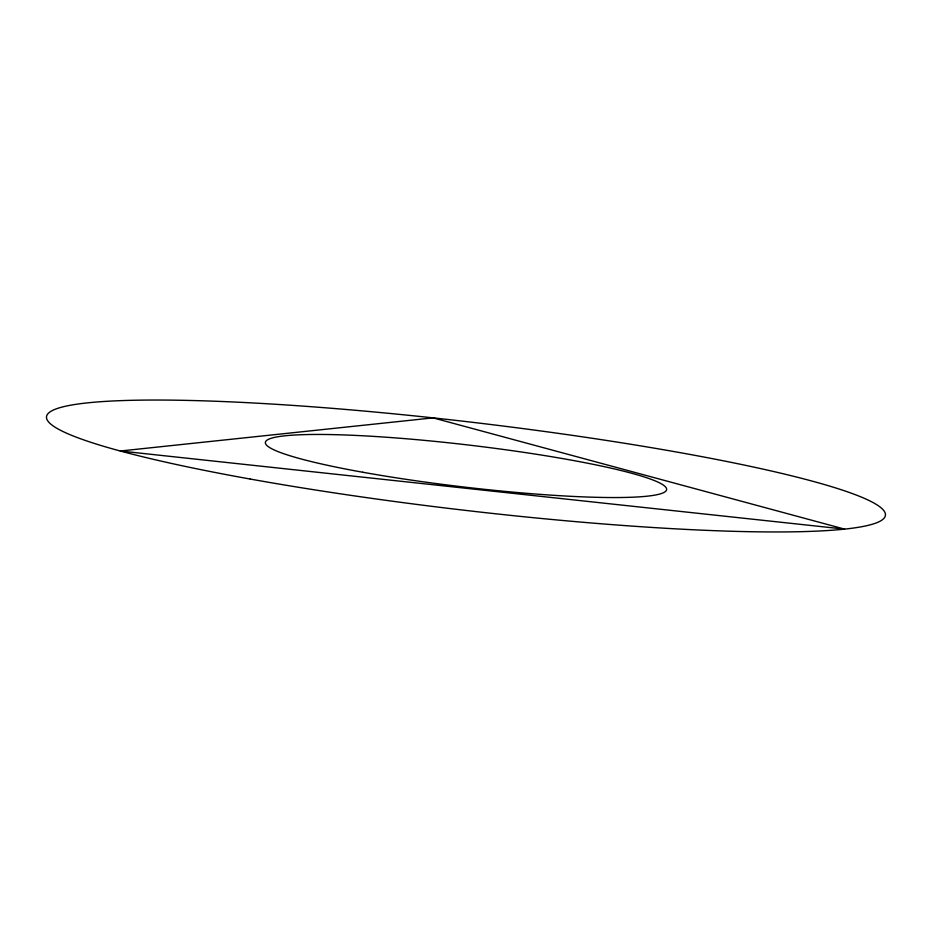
<?xml version="1.0" encoding="UTF-8"?>
<svg xmlns="http://www.w3.org/2000/svg" width="932" height="932" viewBox="0 0 932 932"><rect width="100%" height="100%" fill="white"/><g stroke="black" fill="none" stroke-linecap="round" stroke-linejoin="round"><path stroke-width="1.4" d="M433.112 417.874L120.298 451.006L844.59 529.12L433.112 417.874M362.781 472.244A202.011 21.121 6.7 0 0 666.613 489.661A202.011 21.121 6.7 0 0 368.594 436.094A202.011 21.121 6.7 0 0 362.781 472.244M250.23 479.048A422.312 44.142 6.7 0 0 885.4 515.466A422.312 44.142 6.7 0 0 262.37 403.486A422.312 44.142 6.7 0 0 250.23 479.048"/></g></svg>
